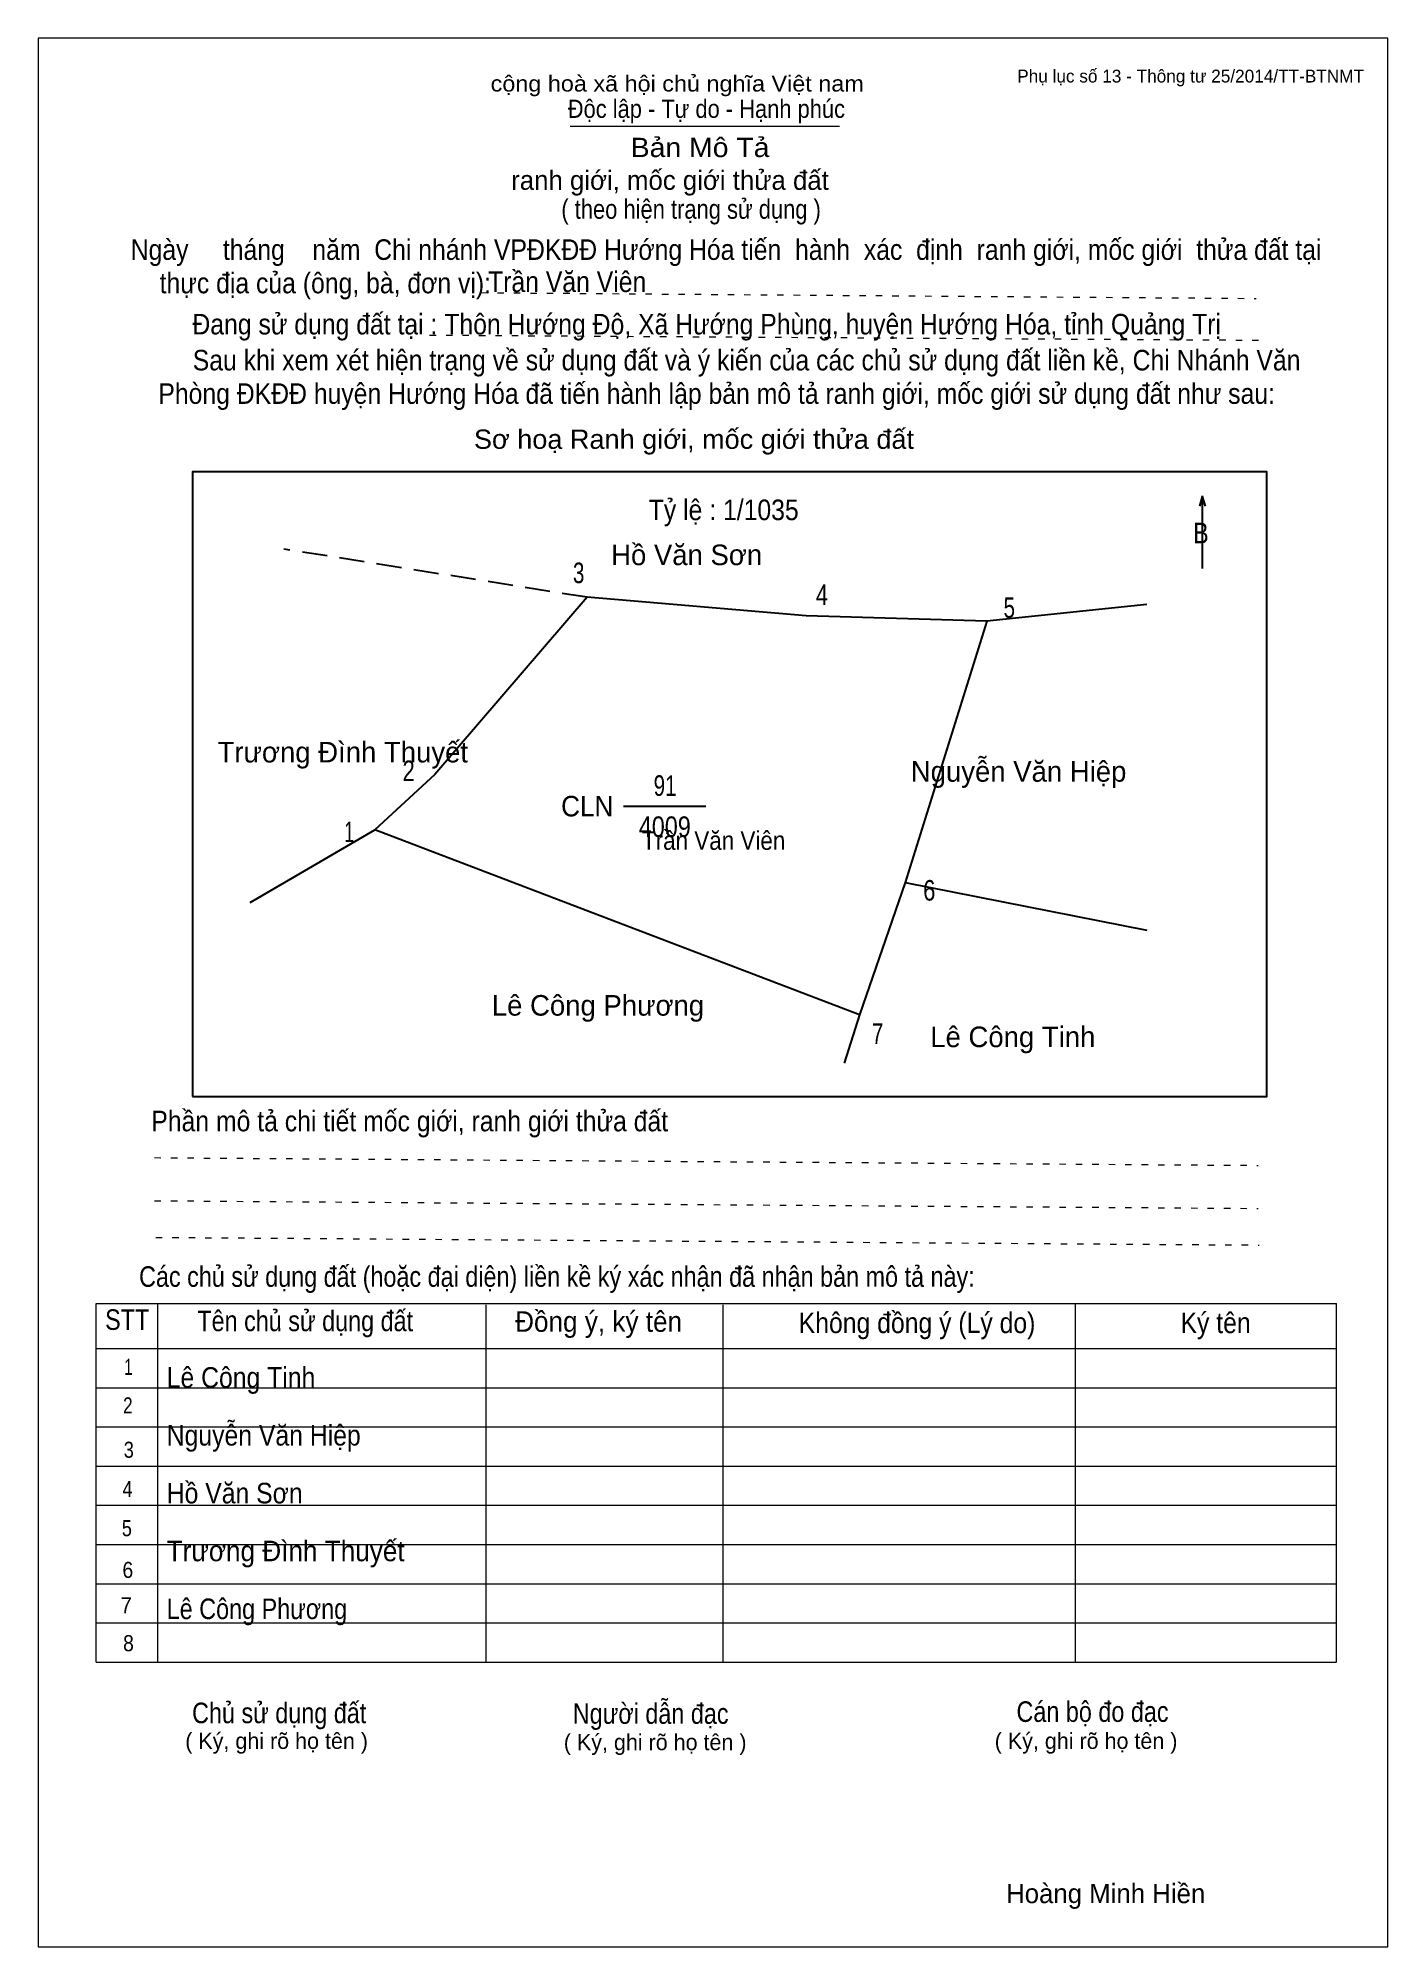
# Model space of a CAD drawing. Header units: centimetres. Extents: x 0 to 21, y 0 to 29.7.
import ezdxf
from ezdxf.enums import TextEntityAlignment as Align

# ---------------------------------------------------------------- set-up
doc = ezdxf.new("R2010")
doc.units = ezdxf.units.CM
doc.header["$LTSCALE"] = 0.13
doc.linetypes.add('DOTTED', pattern=[1.5, 0.3, -1.2])
doc.linetypes.add('MEDIUM_DASHED', pattern=[4.5, 3, -1.5])
for name, color, linetype, lineweight in [('1', 7, 'Continuous', 13), ('33', 7, 'Continuous', 25), ('6', 7, 'Continuous', 25), ('62', 7, 'Continuous', 13)]:
    doc.layers.add(name, color=color, linetype=linetype, lineweight=lineweight)
for name, color, linetype in [('2', 7, 'Continuous'), ('32', 7, 'Continuous'), ('34', 7, 'Continuous'), ('51', 7, 'Continuous'), ('63', 7, 'Continuous')]:
    doc.layers.add(name, color=color, linetype=linetype)

msp = doc.modelspace()

# ---------------------------------------------------------------- linework, layer by layer
at = {"layer": '1'}
msp.add_lwpolyline([(21, 0), (21, 29.7), (0, 29.7), (0, 0)], close=True, dxfattribs=at)
at = {"layer": '33'}
msp.add_line((9.11, 17.75), (10.39, 17.75), dxfattribs=at)
at = {"layer": '6', "linetype": 'MEDIUM_DASHED'}
msp.add_line((8.54, 21), (3.82, 21.75), dxfattribs=at)
at = {"layer": '6'}
for p, q in [((17.25, 20.89), (14.76, 20.63)), ((14.76, 20.63), (13.49, 16.56)), ((3.3, 16.25), (5.24, 17.38)), ((12.78, 14.5), (5.24, 17.38)), ((13.49, 16.56), (12.78, 14.5)), ((13.49, 16.56), (17.25, 15.82)), ((12.78, 14.5), (12.54, 13.75))]:
    msp.add_line(p, q, dxfattribs=at)
for points in [[(8.54, 21), (6.17, 18.24), (5.24, 17.38)], [(14.76, 20.63), (11.95, 20.71), (8.54, 21)]]:
    msp.add_lwpolyline(points, dxfattribs=at)
at = {"layer": '62'}
for p, q in [((8.28, 28.33), (12.47, 28.33)), ((0.9, 10.01), (20.2, 10.01)), ((0.9, 4.43), (0.9, 10.01)), ((1.86, 4.43), (1.86, 10.01)), ((6.97, 4.43), (6.97, 9.99)), ((10.66, 4.43), (10.66, 9.99)), ((16.14, 4.43), (16.14, 10.01)), ((20.2, 4.43), (20.2, 10.01)), ((0.9, 9.31), (20.2, 9.31)), ((0.9, 8.7), (20.2, 8.7)), ((0.9, 8.09), (20.2, 8.09)), ((0.9, 7.48), (20.2, 7.48)), ((0.9, 6.87), (20.2, 6.87)), ((0.9, 6.26), (20.2, 6.26)), ((0.9, 5.65), (20.2, 5.65)), ((0.9, 5.04), (20.2, 5.04)), ((0.9, 4.43), (20.2, 4.43))]:
    msp.add_line(p, q, dxfattribs=at)
at = {"layer": '62', "linetype": 'DOTTED'}
for p, q in [((6.89, 25.74), (18.95, 25.65)), ((6.09, 25.08), (19.04, 25)), ((1.81, 12.28), (18.98, 12.16)), ((1.81, 11.61), (18.98, 11.49)), ((1.83, 11.04), (19, 10.92))]:
    msp.add_line(p, q, dxfattribs=at)
at = {"layer": '62', "lineweight": 25}
for p, q in [((18.11, 22.58), (18.11, 21.45)), ((18.11, 22.57), (18.07, 22.42)), ((18.11, 22.57), (18.16, 22.42))]:
    msp.add_line(p, q, dxfattribs=at)
msp.add_lwpolyline([(2.4, 13.23), (19.12, 13.23), (19.12, 22.95), (2.4, 22.95)], close=True, dxfattribs=at)

# ---------------------------------------------------------------- texts
at = {"layer": '2', "width": 0.9}
msp.add_text('Trần Văn Viên', height=0.2899, dxfattribs=at).set_placement((10.51, 17.07), align=Align.CENTER)
at = {"layer": '32'}
for s, width, p in [('3', 0.75, (8.41, 21.22)), ('4', 0.8, (12.195, 20.88)), ('5', 0.75, (15.11, 20.68)), ('2', 0.8, (5.765, 18.14)), ('1', 0.65, (4.84, 17.19)), ('6', 0.8, (13.865, 16.28)), ('7', 0.75, (13.06, 14.05))]:
    msp.add_text(s, height=0.32, dxfattribs=dict(at, width=width)).set_placement(p, align=Align.CENTER)
at = {"layer": '33'}
for s, p in [('Hồ Văn Sơn', (10.09, 21.5)), ('Trương Đình Thuyết', (4.74, 18.43)), ('Nguyễn Văn Hiệp', (15.255, 18.13)), ('Lê Công Phương', (8.71, 14.49)), ('Lê Công Tinh', (15.165, 14))]:
    msp.add_text(s, height=0.32, dxfattribs=at).set_placement(p, align=Align.CENTER)
for s, width, p in [('91', 0.75, (9.755, 17.91)), ('4009', 0.85, (9.75, 17.27))]:
    msp.add_text(s, height=0.32, dxfattribs=dict(at, width=width)).set_placement(p, align=Align.CENTER)
at = {"layer": '33', "width": 0.95}
msp.add_text('CLN', height=0.32, dxfattribs=at).set_placement((8.95, 17.59), align=Align.RIGHT)
at = {"layer": '34'}
for s, width, p in [('Trần Văn Viên', 0.9, (7, 25.75)), ('Lê Công Tinh', 0.9, (2, 8.7)), ('Nguyễn Văn Hiệp', 0.9, (2, 7.8)), ('Hồ Văn Sơn', 0.9, (2, 6.9)), ('Trương Đình Thuyết', 0.95, (2, 6)), ('Lê Công Phương', 0.85, (2, 5.1))]:
    msp.add_text(s, height=0.32, dxfattribs=dict(at, width=width)).set_placement(p)
at = {"layer": '51', "width": 0.9}
msp.add_text('Tỷ lệ : 1/1035', height=0.32, dxfattribs=at).set_placement((9.5, 22.2))
at = {"layer": '62'}
for s, height, width, p in [('cộng hoà xã hội chủ nghĩa Việt nam', 0.2474, 1.1, (7.04, 28.87)), ('Độc lập - Tự do - Hạnh phúc', 0.2828, 0.9, (8.24, 28.46)), ('Bản Mô Tả', 0.3, 1.1, (9.22, 27.85)), ('( theo hiện trạng sử dụng )', 0.3, 0.85, (8.14, 26.89)), ('Ngày     tháng    năm  Chi nhánh VPĐKĐĐ Hướng Hóa tiến  hành  xác  định  ranh giới, mốc giới  thửa đất tại ', 0.32, 0.9, (1.44, 26.25)), ('thực địa của (ông, bà, đơn vị): ', 0.32, 0.9, (1.89, 25.73)), ('Đang sử dụng đất tại : Thôn Hướng Độ, Xã Hướng Phùng, huyện Hướng Hóa, tỉnh Quảng Trị', 0.32, 0.9, (2.4, 25.09)), ('     Sau khi xem xét hiện trạng về sử dụng đất và ý kiến của các chủ sử dụng đất liền kề, Chi Nhánh Văn ', 0.32, 0.9, (1.87, 24.53)), ('Phòng ĐKĐĐ huyện Hướng Hóa đã tiến hành lập bản mô tả ranh giới, mốc giới sử dụng đất như sau:', 0.32, 0.9, (1.87, 24.01)), ('Sơ hoạ Ranh giới, mốc giới thửa đất', 0.3, 1.05, (6.78, 23.31)), ('B', 0.32, 0.85, (17.97, 21.84)), ('Phần mô tả chi tiết mốc giới, ranh giới thửa đất ', 0.32, 0.9, (1.76, 12.69)), ('Các chủ sử dụng đất (hoặc đại diện) liền kề ký xác nhận đã nhận bản mô tả này:', 0.32, 0.85, (1.57, 10.27))]:
    msp.add_text(s, height=height, dxfattribs=dict(at, width=width)).set_placement(p)
msp.add_text('ranh giới, mốc giới thửa đất', height=0.3, dxfattribs=at).set_placement((7.36, 27.34))
for s, height, width, p in [('STT', 0.32, 0.85, (1.385, 9.6)), ('Tên chủ sử dụng đất', 0.32, 0.85, (4.155, 9.58)), ('Đồng ý, ký tên', 0.32, 0.95, (8.72, 9.57)), ('Không đồng ý (Lý do)', 0.32, 0.9, (13.675, 9.55)), ('Ký tên', 0.32, 0.9, (18.32, 9.55)), ('1', 0.25, 0.7, (1.405, 8.9)), ('2', 0.25, 0.8, (1.395, 8.3)), ('3', 0.25, 0.85, (1.41, 7.61)), ('4', 0.25, 0.85, (1.39, 7)), ('5', 0.25, 0.85, (1.38, 6.39)), ('6', 0.25, 0.9, (1.395, 5.74)), ('7', 0.25, 0.95, (1.37, 5.19)), ('8', 0.25, 0.9, (1.405, 4.6)), ('Người dẫn đạc', 0.32, 0.85, (9.53, 3.47)), ('Chủ sử dụng đất', 0.32, 0.85, (3.75, 3.48)), ('Cán bộ đo đạc', 0.32, 0.85, (16.405, 3.5))]:
    msp.add_text(s, height=height, dxfattribs=dict(at, width=width)).set_placement(p, align=Align.CENTER)
for p in [(3.71, 3.08), (9.6, 3.06), (16.305, 3.08)]:
    msp.add_text('( Ký, ghi rõ họ tên )', height=0.25, dxfattribs=at).set_placement(p, align=Align.CENTER)
at = {"layer": '63'}
msp.add_text('Phụ lục số 13 - Thông tư 25/2014/TT-BTNMT', height=0.2, dxfattribs=at).set_placement((20.63, 29.01), align=Align.RIGHT)
msp.add_text('Hoàng Minh Hiền', height=0.3, dxfattribs=at).set_placement((16.61, 0.68), align=Align.CENTER)

doc.saveas('drawing.dxf')
